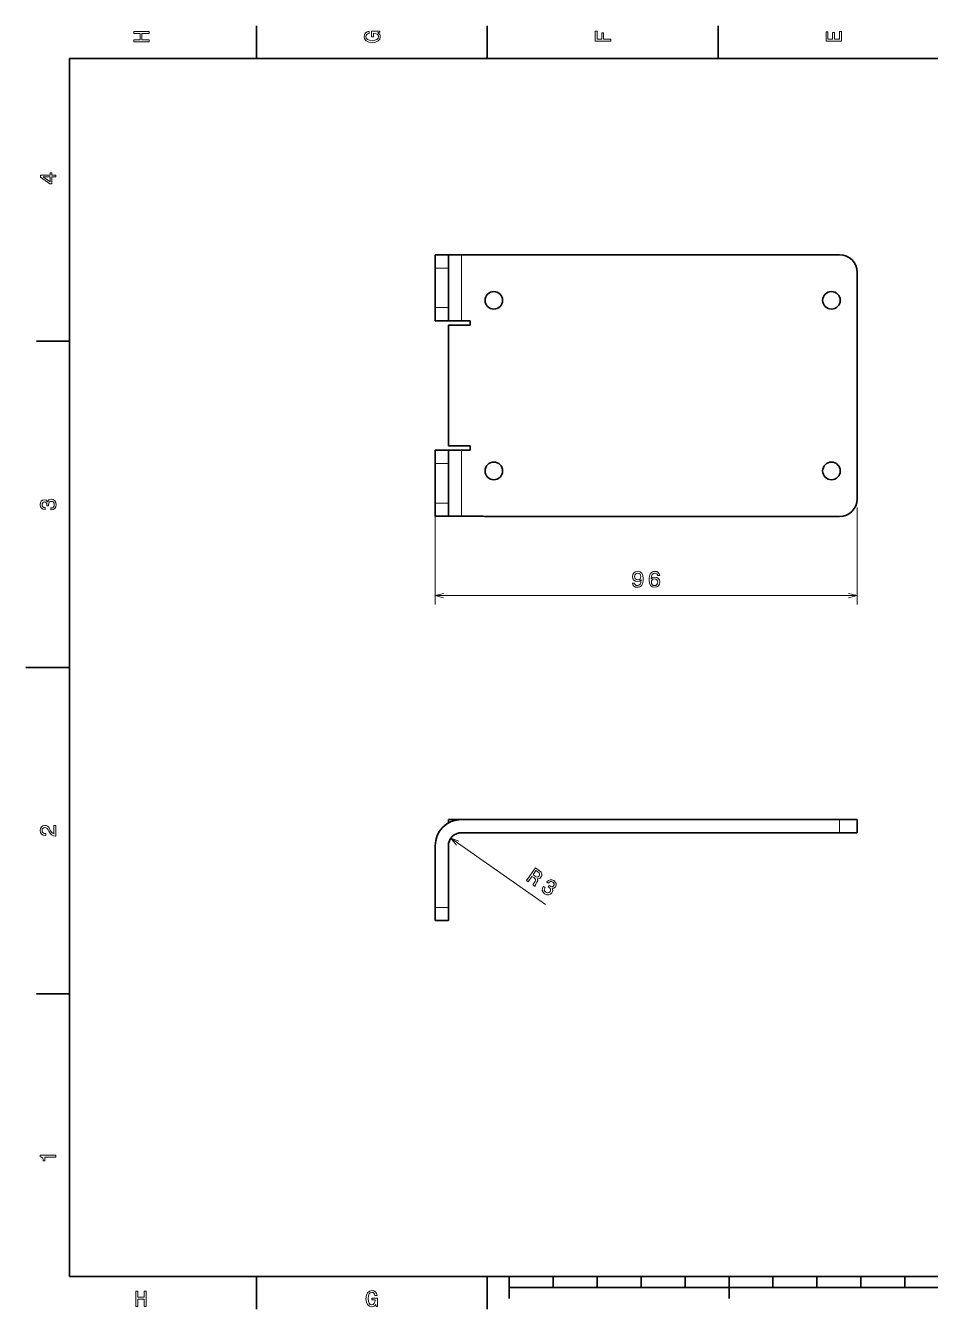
# Model space of a CAD drawing. Extents: x 0 to 420, y 0 to 297.
# Drawn here: x 0 to 205.8, y 2.5 to 294.5 of the extents above; entities that cross this region are included whole.
import ezdxf

# ---------------------------------------------------------------- set-up
doc = ezdxf.new("R2010")
doc.units = 0

msp = doc.modelspace()

# ---------------------------------------------------------------- linework, layer by layer
at = {"color": 7, "lineweight": 35, "ltscale": 0.1875}
for p, q in [((52.5, 287), (52.5, 294.5)), ((105, 287), (105, 294.5)), ((157.5, 287), (157.5, 294.5)), ((10, 222.699997), (2.5, 222.699997)), ((10, 74.300003), (2.5, 74.300003)), ((52.5, 10), (52.5, 2.5)), ((105, 10), (105, 2.5))]:
    msp.add_line(p, q, dxfattribs=at)
at = {"color": 7, "lineweight": 35}
for p, q in [((410, 287), (10, 287)), ((10, 287), (10, 10)), ((185.153458, 242.3685), (99.153458, 242.3685)), ((189.153458, 186.8685), (189.153458, 238.3685)), ((96.153458, 226.3685), (96.153458, 198.915924)), ((104.653458, 182.8685), (185.153458, 182.8685)), ((99.153458, 113.926163), (185.153458, 113.926163)), ((185.153458, 110.926163), (99.153458, 110.926163)), ((10, 10), (410, 10)), ((110, 7.5), (310, 7.5))]:
    msp.add_line(p, q, dxfattribs=at)
at = {"color": 7, "lineweight": 35, "ltscale": 0.075}
for p, q in [((93.153458, 242.3685), (96.153458, 242.3685)), ((93.153458, 242.3685), (93.153458, 239.3685)), ((96.153458, 242.3685), (96.153458, 239.3685)), ((99.153458, 242.3685), (96.153458, 242.3685)), ((93.153458, 230.3685), (93.153458, 227.3685)), ((96.153458, 230.3685), (96.153458, 227.3685)), ((93.153458, 227.3685), (96.153458, 227.3685)), ((99.153458, 227.3685), (96.153458, 227.3685)), ((93.153458, 197.915924), (96.153458, 197.915924)), ((93.153458, 197.915924), (93.153458, 194.915924)), ((99.153458, 197.915924), (96.153458, 197.915924)), ((96.153458, 197.915924), (96.153458, 194.915924)), ((93.153458, 185.915924), (93.153458, 182.915924)), ((96.153458, 185.915924), (96.153458, 182.915924)), ((93.153458, 182.915924), (96.153458, 182.915924)), ((99.153458, 182.915924), (96.153458, 182.915924)), ((189.153458, 113.926163), (189.153458, 110.926163)), ((93.153458, 93.926163), (93.153458, 90.926163)), ((96.153458, 93.926163), (96.153458, 90.926163)), ((93.153458, 90.926163), (96.153458, 90.926163))]:
    msp.add_line(p, q, dxfattribs=at)
at = {"color": 7, "lineweight": 13, "ltscale": 0.375}
for p, q in [((99.153458, 227.3685), (99.153458, 242.3685)), ((99.153458, 182.915924), (99.153458, 197.915924))]:
    msp.add_line(p, q, dxfattribs=at)
at = {"color": 7, "lineweight": 13, "ltscale": 0.075}
for p, q in [((93.153458, 239.3685), (96.153458, 239.3685)), ((93.153458, 230.3685), (96.153458, 230.3685)), ((93.153458, 194.915924), (96.153458, 194.915924)), ((93.153458, 185.915924), (96.153458, 185.915924)), ((185.153458, 113.926163), (185.153458, 110.926163)), ((93.153458, 93.926163), (96.153458, 93.926163))]:
    msp.add_line(p, q, dxfattribs=at)
at = {"color": 7, "lineweight": 35, "ltscale": 0.225}
for p, q in [((93.153458, 239.3685), (93.153458, 230.3685)), ((96.153458, 230.3685), (96.153458, 239.3685)), ((93.153458, 194.915924), (93.153458, 185.915924)), ((96.153458, 185.915924), (96.153458, 194.915924))]:
    msp.add_line(p, q, dxfattribs=at)
at = {"color": 7, "lineweight": 35, "ltscale": 0.125}
for p, q in [((101.153458, 226.3685), (96.153458, 226.3685)), ((96.153458, 198.915924), (101.153458, 198.915924)), ((110, 10), (110, 5)), ((160, 10), (160, 5))]:
    msp.add_line(p, q, dxfattribs=at)
at = {"color": 7, "lineweight": 35, "ltscale": 0.05}
for p, q in [((99.153458, 227.3685), (101.153458, 227.3685)), ((101.153458, 197.915924), (99.153458, 197.915924))]:
    msp.add_line(p, q, dxfattribs=at)
at = {"color": 7, "lineweight": 35, "ltscale": 0.025}
for p, q in [((101.153458, 226.3685), (101.153458, 227.3685)), ((101.153458, 197.915924), (101.153458, 198.915924))]:
    msp.add_line(p, q, dxfattribs=at)
at = {"color": 7, "lineweight": 13}
for p, q in [((189.153458, 184.8685), (189.153458, 162.840515)), ((93.153458, 183.915924), (93.153458, 162.840515)), ((93.153458, 164.840515), (189.153458, 164.840515)), ((96.693542, 109.643364), (118.280563, 94.574043))]:
    msp.add_line(p, q, dxfattribs=at)
at = {"color": 7, "lineweight": 35, "ltscale": 0.122151}
msp.add_line((104.03949, 182.915924), (99.153458, 182.915924), dxfattribs=at)
at = {"color": 7, "lineweight": 35, "ltscale": 0.25}
msp.add_line((10, 148.5), (0, 148.5), dxfattribs=at)
at = {"color": 7, "lineweight": 35, "ltscale": 0.07471}
msp.add_line((99.141876, 113.926163), (96.153458, 113.926163), dxfattribs=at)
at = {"color": 7, "lineweight": 35, "ltscale": 0.020096}
msp.add_line((96.153458, 113.122314), (96.153458, 113.926163), dxfattribs=at)
at = {"color": 7, "lineweight": 35, "ltscale": 0.070711}
for p, q in [((187.981888, 113.926163), (185.153458, 113.926163)), ((187.981888, 110.926163), (185.153458, 110.926163))]:
    msp.add_line(p, q, dxfattribs=at)
at = {"color": 7, "lineweight": 35, "ltscale": 0.029289}
for p, q in [((189.153458, 113.926163), (187.981888, 113.926163)), ((189.153458, 110.926163), (187.981888, 110.926163))]:
    msp.add_line(p, q, dxfattribs=at)
at = {"color": 7, "lineweight": 35, "ltscale": 0.35}
for p, q in [((93.153458, 93.926163), (93.153458, 107.926163)), ((96.153458, 107.926163), (96.153458, 93.926163))]:
    msp.add_line(p, q, dxfattribs=at)
at = {"color": 7, "lineweight": 35, "ltscale": 0.0625}
for p, q in [((120, 10), (120, 7.5)), ((130, 10), (130, 7.5)), ((140, 10), (140, 7.5)), ((150, 10), (150, 7.5)), ((170, 10), (170, 7.5)), ((180, 10), (180, 7.5)), ((190, 10), (190, 7.5)), ((200, 10), (200, 7.5))]:
    msp.add_line(p, q, dxfattribs=at)
at = {"color": 7, "lineweight": 13}
for points in [[(28.083214, 290.829987), (28.083214, 291.299011), (26.439121, 291.299011), (26.439121, 292.701019), (28.083214, 292.701019), (28.083214, 293.164978), (24.583214, 293.164978), (24.583214, 292.701019), (26.010447, 292.701019), (26.010447, 291.299011), (24.583214, 291.299011), (24.583214, 290.829987)], [(80.114197, 292.922913), (80.583214, 293.008667), (80.583214, 293.260803), (78.692001, 293.260803), (78.692001, 291.984863), (79.120674, 291.984863), (79.120674, 292.771606), (79.15094, 292.771606), (79.614914, 292.71109), (79.957855, 292.549713), (80.174713, 292.302612), (80.245316, 291.994965), (80.154541, 291.652039), (79.882202, 291.384735), (79.433357, 291.213257), (78.818085, 291.15274), (78.207855, 291.208221), (77.759003, 291.3797), (77.486671, 291.652039), (77.390854, 292.020172), (77.441284, 292.272339), (77.582497, 292.479126), (77.819527, 292.630402), (78.137245, 292.716156), (78.137245, 293.215424), (77.653099, 293.08429), (77.289986, 292.837189), (77.068085, 292.489197), (76.987396, 292.050446), (77.113472, 291.475525), (77.481628, 291.041779), (78.0616, 290.764404), (78.833214, 290.668579), (79.609871, 290.764404), (80.189842, 291.041779), (80.557999, 291.450287), (80.679039, 291.964691), (80.638687, 292.252167), (80.537827, 292.509369), (80.361313, 292.731262)], [(133.083206, 290.966156), (133.083206, 291.43515), (131.474411, 291.43515), (131.474411, 292.907776), (131.055832, 292.907776), (131.055832, 291.43515), (130.006836, 291.43515), (130.006836, 293.245697), (129.583206, 293.245697), (129.583206, 290.966156)], [(185.583206, 290.940918), (185.583206, 293.159943), (185.159576, 293.159943), (185.159576, 291.404907), (183.974411, 291.404907), (183.974411, 292.968292), (183.555832, 292.968292), (183.555832, 291.404907), (182.506836, 291.404907), (182.506836, 293.119598), (182.083206, 293.119598), (182.083206, 290.940918)], [(6.833213, 260.077362), (6.833213, 260.53125), (5.965778, 260.53125), (5.965778, 261.030548), (5.56232, 261.030548), (5.56232, 260.53125), (3.408862, 260.53125), (3.408862, 260.072327), (5.521974, 258.539185), (5.965778, 258.539185), (5.965778, 260.077362)], [(5.56232, 258.96283), (3.993876, 260.077362), (5.56232, 260.077362)], [(5.73379, 184.329117), (5.769093, 184.329117), (6.253242, 184.409805), (6.616354, 184.646835), (6.848343, 185.020035), (6.934078, 185.514282), (6.848343, 186.038773), (6.626441, 186.432144), (6.273415, 186.684311), (5.819525, 186.775085), (5.521974, 186.734741), (5.279899, 186.623795), (5.0933, 186.44223), (4.957133, 186.20015), (4.684798, 186.527969), (4.251081, 186.643967), (3.857709, 186.568314), (3.560158, 186.351456), (3.373559, 185.998428), (3.307997, 185.514282), (3.388689, 185.060394), (3.610591, 184.712402), (3.963617, 184.485458), (4.432637, 184.409805), (4.46794, 184.409805), (4.46794, 184.858658), (4.145173, 184.899002), (3.913184, 185.030121), (3.771974, 185.241943), (3.721542, 185.53949), (3.761888, 185.801743), (3.867795, 185.993378), (4.039265, 186.109375), (4.271254, 186.15477), (4.518372, 186.109375), (4.684798, 185.988342), (4.785663, 185.77652), (4.815922, 185.489059), (4.810879, 185.292374), (5.209294, 185.292374), (5.199208, 185.53949), (5.244596, 185.857224), (5.365634, 186.094254), (5.56232, 186.235458), (5.819525, 186.285889), (6.112032, 186.230423), (6.328891, 186.084167), (6.465058, 185.852173), (6.510447, 185.54454), (6.460014, 185.226807), (6.308718, 184.994827), (6.066643, 184.848572), (5.73379, 184.793091)], [(138.075073, 167.707947), (138.150726, 167.30954), (138.367584, 167.001892), (138.710526, 166.810272), (139.164413, 166.739655), (139.46196, 166.774963), (139.729263, 166.865753), (139.956207, 167.022064), (140.147842, 167.243988), (140.299149, 167.521362), (140.410095, 167.864288), (140.475647, 168.25766), (140.50087, 168.711548), (140.415131, 169.422668), (140.168015, 169.942108), (139.774643, 170.254791), (139.235016, 170.365753), (138.740784, 170.274963), (138.367584, 170.032898), (138.125504, 169.659698), (138.044815, 169.190674), (138.125504, 168.706512), (138.362549, 168.338348), (138.715561, 168.106384), (139.164413, 168.030731), (139.638474, 168.126556), (139.996552, 168.419067), (139.915863, 167.859253), (139.754471, 167.460846), (139.507355, 167.223816), (139.169464, 167.148163), (138.907211, 167.183472), (138.715561, 167.294403), (138.589493, 167.470917), (138.539047, 167.707947)], [(138.534012, 169.195709), (138.584442, 169.508392), (138.725647, 169.755493), (138.947556, 169.911835), (139.235016, 169.967316), (139.532578, 169.911835), (139.759521, 169.755493), (139.900726, 169.513428), (139.956207, 169.200745), (139.900726, 168.883026), (139.759521, 168.645996), (139.527527, 168.499756), (139.219894, 168.44931), (138.94252, 168.499756), (138.725647, 168.645996), (138.584442, 168.877991)], [(144.231857, 169.39743), (144.136032, 169.805939), (143.914124, 170.108521), (143.571182, 170.300171), (143.12738, 170.365753), (142.829834, 170.330444), (142.572632, 170.234619), (142.345688, 170.078278), (142.154037, 169.856384), (142.002747, 169.57901), (141.891785, 169.241089), (141.821182, 168.842682), (141.80101, 168.393829), (141.881699, 167.677704), (142.12883, 167.158234), (142.527237, 166.845581), (143.071915, 166.739655), (143.561096, 166.830444), (143.934296, 167.067474), (144.176376, 167.440674), (144.262115, 167.914734), (144.176376, 168.393829), (143.944382, 168.761993), (143.586319, 168.993988), (143.142517, 169.074677), (142.663406, 168.973816), (142.305344, 168.68634), (142.380981, 169.241089), (142.542374, 169.639526), (142.78949, 169.876556), (143.132431, 169.957245), (143.384583, 169.916901), (143.576233, 169.810974), (143.702316, 169.63446), (143.767868, 169.39743)], [(143.772919, 167.909698), (143.717438, 167.591949), (143.576233, 167.349884), (143.349289, 167.188507), (143.066864, 167.138062), (142.769318, 167.188507), (142.542374, 167.344849), (142.396118, 167.586914), (142.350723, 167.904633), (142.401154, 168.217316), (142.542374, 168.454346), (142.774353, 168.605652), (143.087036, 168.661133), (143.359375, 168.605652), (143.576233, 168.459412), (143.717438, 168.222382)], [(6.833213, 110.169449), (6.833213, 112.575073), (6.399496, 112.575073), (6.399496, 110.673775), (6.162464, 110.779686), (5.965778, 110.961243), (5.607709, 111.521034), (5.456412, 111.818588), (5.239553, 112.151443), (4.987392, 112.388474), (4.689842, 112.524643), (4.351945, 112.575073), (3.928314, 112.489334), (3.595461, 112.252304), (3.383646, 111.889191), (3.307997, 111.420174), (3.393732, 110.93602), (3.630764, 110.567871), (4.009006, 110.330833), (4.508286, 110.250145), (4.578891, 110.250145), (4.578891, 110.709076), (4.538545, 110.709076), (4.195605, 110.754463), (3.943444, 110.890633), (3.782061, 111.107491), (3.726585, 111.394958), (3.777017, 111.687462), (3.903098, 111.90432), (4.099784, 112.045532), (4.346902, 112.095963), (4.578891, 112.060661), (4.775577, 111.964844), (4.947046, 111.803459), (5.098343, 111.581558), (5.259727, 111.284004), (5.572406, 110.789772), (5.90526, 110.441788), (6.308718, 110.235016), (6.818084, 110.169449)], [(113.949036, 100.036873), (114.333618, 99.768402), (115.179443, 100.980049), (115.572296, 100.705811), (115.853104, 100.491333), (115.994644, 100.306419), (115.998627, 100.10067), (115.869659, 99.82782), (115.630539, 99.441208), (115.485031, 99.179909), (115.433609, 99.000526), (115.867828, 98.697418), (115.922668, 98.775993), (115.908386, 98.958176), (116.025421, 99.196304), (116.319794, 99.679665), (116.48909, 100.071976), (116.469025, 100.245888), (116.375, 100.428383), (116.612595, 100.416298), (116.829407, 100.480202), (117.030869, 100.610191), (117.208679, 100.812042), (117.393265, 101.199829), (117.409714, 101.575821), (117.24649, 101.923485), (116.911835, 102.237053), (115.952438, 102.906784)], [(116.558945, 101.960609), (116.793884, 101.759705), (116.916855, 101.557007), (116.92746, 101.334328), (116.805908, 101.080902), (116.597122, 100.869919), (116.38443, 100.803131), (116.142258, 100.861481), (115.867294, 101.022675), (115.42482, 101.331551), (116.09166, 102.286812)], [(117.767853, 98.711868), (117.74765, 98.682922), (117.536682, 98.239746), (117.523209, 97.80632), (117.696426, 97.402481), (118.052612, 97.049278), (118.531754, 96.819359), (118.981323, 96.776146), (119.390167, 96.92128), (119.724411, 97.241493), (119.861649, 97.508568), (119.909241, 97.770576), (119.867172, 98.027504), (119.746613, 98.277725), (120.171295, 98.313393), (120.514679, 98.602631), (120.677811, 98.968491), (120.670303, 99.336601), (120.48764, 99.691681), (120.128189, 100.022568), (119.709824, 100.216209), (119.29747, 100.233444), (118.909302, 100.073875), (118.578812, 99.73259), (118.558594, 99.703644), (118.926636, 99.446724), (119.14447, 99.688286), (119.384781, 99.803459), (119.639297, 99.798004), (119.91214, 99.669037), (120.104095, 99.485847), (120.200607, 99.289307), (120.197571, 99.082314), (120.102005, 98.866104), (119.923325, 98.689453), (119.728821, 98.622276), (119.497406, 98.660812), (119.24437, 98.800545), (119.085983, 98.917259), (118.857925, 98.590569), (119.06633, 98.45739), (119.300873, 98.238312), (119.425949, 98.00338), (119.429153, 97.761276), (119.323288, 97.521507), (119.110367, 97.313416), (118.866318, 97.219315), (118.598145, 97.240448), (118.319916, 97.379326), (118.088257, 97.602539), (117.984634, 97.85939), (118.003265, 98.141602), (118.1483, 98.446289)], [(6.833213, 37.109222), (6.833213, 37.568153), (3.307997, 37.568153), (3.307997, 37.225216), (3.615634, 37.134438), (3.822406, 36.952881), (3.943444, 36.675503), (3.98379, 36.292217), (4.341859, 36.292217), (4.341859, 37.109222)], [(25.079971, 3.166787), (25.548992, 3.166787), (25.548992, 4.810879), (26.95101, 4.810879), (26.95101, 3.166787), (27.414986, 3.166787), (27.414986, 6.666787), (26.95101, 6.666787), (26.95101, 5.239553), (25.548992, 5.239553), (25.548992, 6.666787), (25.079971, 6.666787)], [(79.672913, 3.635807), (79.758644, 3.166787), (80.010803, 3.166787), (80.010803, 5.057997), (78.734871, 5.057997), (78.734871, 4.629323), (79.521614, 4.629323), (79.521614, 4.599063), (79.46109, 4.135087), (79.299713, 3.792147), (79.052589, 3.575288), (78.744957, 3.504683), (78.402016, 3.595461), (78.134727, 3.867795), (77.963257, 4.316643), (77.902733, 4.931916), (77.958214, 5.542147), (78.129684, 5.990994), (78.402016, 6.263329), (78.770172, 6.35915), (79.022331, 6.308718), (79.229103, 6.167507), (79.380402, 5.930475), (79.466141, 5.612752), (79.965416, 5.612752), (79.83429, 6.096902), (79.587173, 6.460014), (79.239189, 6.681916), (78.80043, 6.762608), (78.225502, 6.636527), (77.791786, 6.268372), (77.514404, 5.6884), (77.418587, 4.916787), (77.514404, 4.14013), (77.791786, 3.560158), (78.200287, 3.192003), (78.714699, 3.070965), (79.002159, 3.111311), (79.259361, 3.212176), (79.48127, 3.388689)]]:
    msp.add_lwpolyline(points, close=True, dxfattribs=at)
for points in [[(95.085312, 165.358154), (93.153458, 164.840515), (95.085312, 164.322876)], [(187.221603, 164.322876), (189.153458, 164.840515), (187.221603, 165.358154)], [(98.573898, 108.962021), (96.693542, 109.643364), (97.981308, 108.113121)]]:
    msp.add_lwpolyline(points, dxfattribs=at)
at = {"color": 7, "lineweight": 35}
for centre in [(106.503464, 232.018494), (183.303452, 232.018494), (106.503464, 193.218506), (183.303452, 193.218506)]:
    msp.add_circle(centre, 2, dxfattribs=at)
for centre, radius, start, end in [((185.15329, 238.368439), 4.000152, 0.000836, 89.997072), ((185.153397, 186.868652), 4.000152, 270.000838, 359.997078), ((104.653809, 186.871582), 4.003103, 261.172456, 269.994984), ((99.153458, 107.926163), 6, 90.000003, 179.999995), ((99.153458, 107.926163), 3, 90.000003, 179.999995)]:
    msp.add_arc(centre, radius, start, end, dxfattribs=at)

doc.saveas('drawing.dxf')
